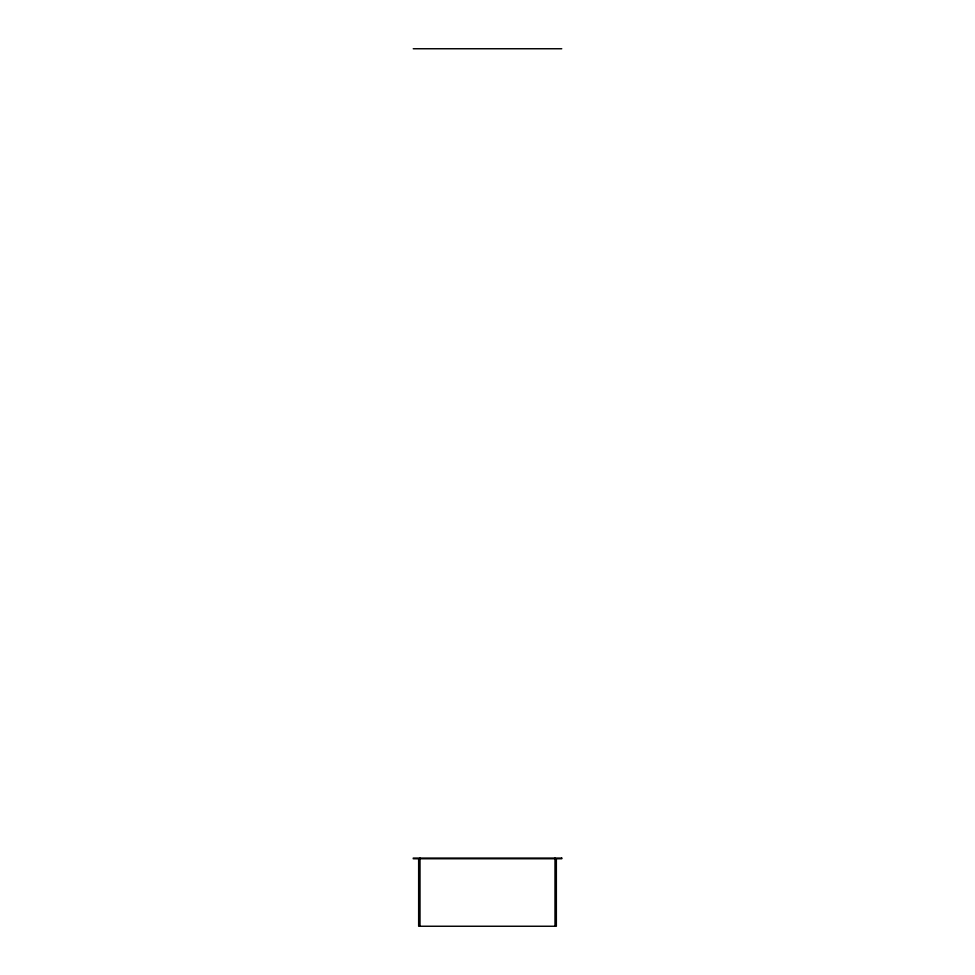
<?xml version="1.0" encoding="UTF-8"?>
<svg xmlns="http://www.w3.org/2000/svg" width="975" height="975" viewBox="0 0 975 975"><rect width="100%" height="100%" fill="white"/><g stroke="black" fill="none" stroke-linecap="round" stroke-linejoin="round"><path stroke-width="1.46" d="M413.254 48.75L561.746 48.75M556.347 858.756L556.347 926.25L418.653 926.25L418.653 858.756M554.994 858.073L554.994 926.25M420.006 858.073L420.006 926.25M561.746 858.073L413.254 858.073L413.254 858.756L561.746 858.756L561.746 858.073"/></g></svg>
